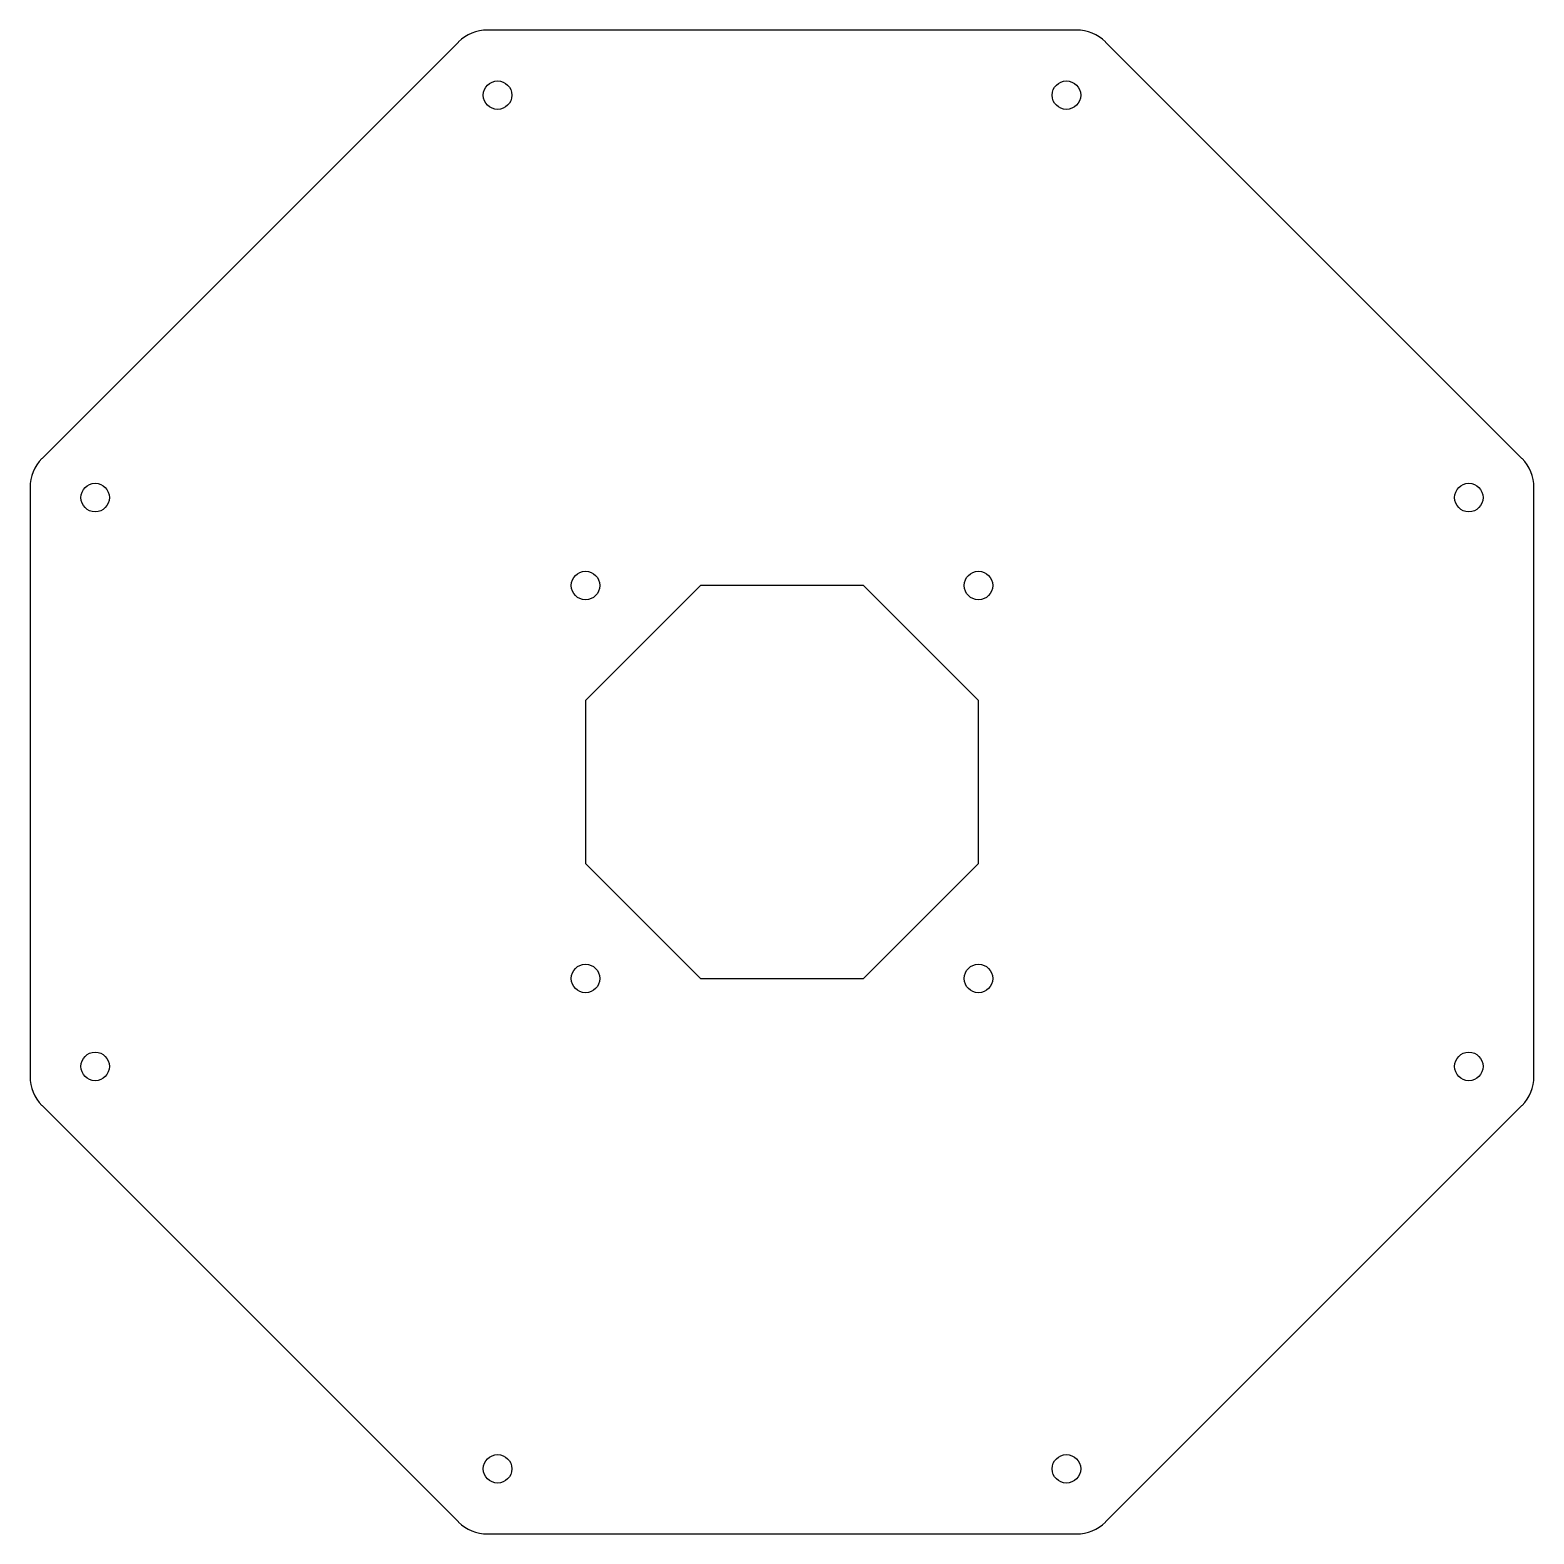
# Model space of a CAD drawing. Header units: millimetres. Extents: x -92 to 92, y -92 to 92.
import ezdxf

# ---------------------------------------------------------------- set-up
doc = ezdxf.new("R2010")
doc.units = ezdxf.units.MM

msp = doc.modelspace()

# ---------------------------------------------------------------- linework, layer by layer
at = {"color": 7, "linetype": 'Continuous', "lineweight": 25}
for p, q in [((36.2, 92.39), (-36.2, 92.39)), ((-39.73, 90.92), (-90.92, 39.73)), ((90.92, 39.73), (39.73, 90.92)), ((-92.39, 36.2), (-92.39, -36.2)), ((92.39, -36.2), (92.39, 36.2)), ((-10, 24.14), (-24.14, 10)), ((10, 24.14), (-10, 24.14)), ((24.14, 10), (10, 24.14)), ((-24.14, 10), (-24.14, -10)), ((24.14, -10), (24.14, 10)), ((-24.14, -10), (-10, -24.14)), ((10, -24.14), (24.14, -10)), ((-10, -24.14), (10, -24.14)), ((-90.92, -39.73), (-39.73, -90.92)), ((39.73, -90.92), (90.92, -39.73)), ((-36.2, -92.39), (36.2, -92.39))]:
    msp.add_line(p, q, dxfattribs=at)
for centre in [(-34.95, 84.39), (34.95, 84.39), (-84.39, 34.95), (84.39, 34.95), (-24.14, 24.14), (24.14, 24.14), (-24.14, -24.14), (24.14, -24.14), (-84.39, -34.95), (84.39, -34.95), (-34.95, -84.39), (34.95, -84.39)]:
    msp.add_circle(centre, 1.75, dxfattribs=at)
for centre, start, end in [((36.2, 87.39), 45, 90), ((-36.2, 87.39), 90, 135), ((-87.39, 36.2), 135, 180), ((87.39, 36.2), 0, 45), ((-87.39, -36.2), 180, 225), ((87.39, -36.2), 315, 0), ((-36.2, -87.39), 225, 270), ((36.2, -87.39), 270, 315)]:
    msp.add_arc(centre, 5, start, end, dxfattribs=at)

doc.saveas('drawing.dxf')
